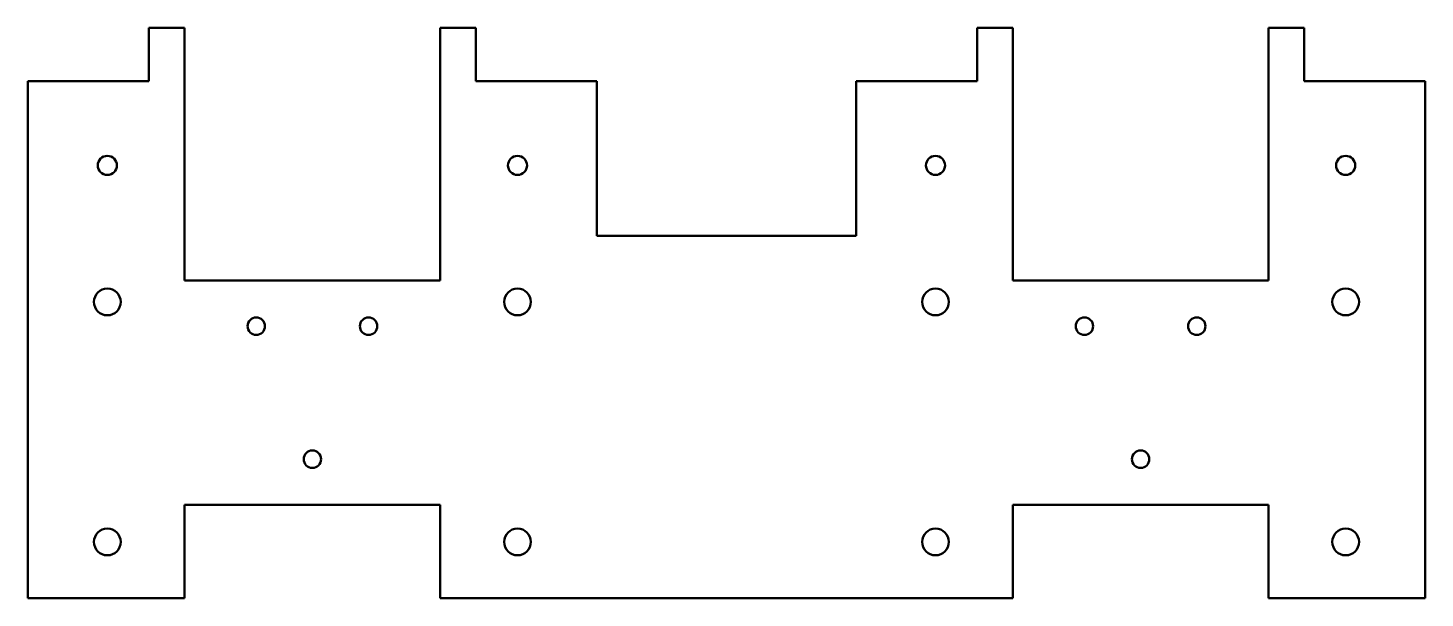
# Model space of a CAD drawing. Header units: millimetres. Extents: x 31 to 279, y 26 to 127.
import ezdxf

# ---------------------------------------------------------------- set-up
doc = ezdxf.new("R2010")
doc.units = ezdxf.units.MM
doc.layers.add('Visible (ANSI)', color=7, linetype='Continuous', lineweight=50)

msp = doc.modelspace()

# ---------------------------------------------------------------- linework, layer by layer
at = {"layer": 'Visible (ANSI)'}
for p, q in [((52.06, 127.14), (58.41, 127.14)), ((52.06, 127.14), (52.06, 117.64)), ((58.41, 127.14), (58.41, 82.14)), ((103.97, 127.14), (110.32, 127.14)), ((103.97, 82.14), (103.97, 127.14)), ((110.32, 117.64), (110.32, 127.14)), ((199.53, 127.14), (199.53, 117.64)), ((205.88, 127.14), (199.53, 127.14)), ((205.88, 82.14), (205.88, 127.14)), ((257.79, 127.14), (251.44, 127.14)), ((251.44, 127.14), (251.44, 82.14)), ((257.79, 117.64), (257.79, 127.14)), ((30.54, 25.54), (30.54, 117.64)), ((52.06, 117.64), (30.54, 117.64)), ((131.84, 117.64), (110.32, 117.64)), ((131.84, 117.64), (131.84, 90.1)), ((178.01, 117.64), (178.01, 90.1)), ((199.53, 117.64), (178.01, 117.64)), ((279.31, 117.64), (257.79, 117.64)), ((279.31, 25.54), (279.31, 117.64)), ((178.01, 90.1), (131.84, 90.1)), ((58.41, 82.14), (103.97, 82.14)), ((251.44, 82.14), (205.88, 82.14)), ((58.41, 42.14), (58.41, 25.54)), ((103.97, 42.14), (58.41, 42.14)), ((103.97, 25.54), (103.97, 42.14)), ((205.88, 25.54), (205.88, 42.14)), ((205.88, 42.14), (251.44, 42.14)), ((251.44, 42.14), (251.44, 25.54)), ((58.41, 25.54), (30.54, 25.54)), ((205.88, 25.54), (103.97, 25.54)), ((251.44, 25.54), (279.31, 25.54))]:
    msp.add_line(p, q, dxfattribs=at)
for centre, radius in [((44.68, 102.64), 1.7), ((117.71, 102.64), 1.7), ((192.14, 102.64), 1.7), ((265.17, 102.64), 1.7), ((44.68, 78.31), 2.38), ((117.71, 78.31), 2.38), ((192.14, 78.31), 2.38), ((265.17, 78.31), 2.38), ((71.19, 73.99), 1.55), ((91.19, 73.99), 1.55), ((218.66, 73.99), 1.55), ((238.66, 73.99), 1.55), ((81.19, 50.29), 1.55), ((228.66, 50.29), 1.55), ((44.68, 35.54), 2.38), ((117.71, 35.54), 2.38), ((192.14, 35.54), 2.38), ((265.17, 35.54), 2.38)]:
    msp.add_circle(centre, radius, dxfattribs=at)

doc.saveas('drawing.dxf')
